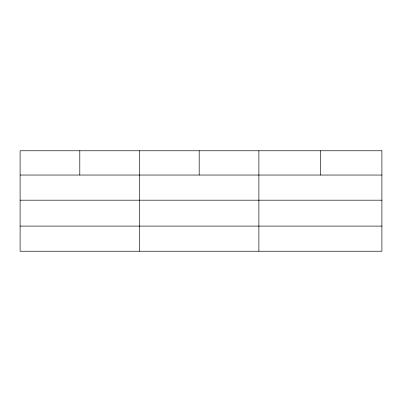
<?xml version="1.0" encoding="UTF-8"?>
<svg xmlns="http://www.w3.org/2000/svg" width="402" height="402" viewBox="0 0 402 402"><rect width="100%" height="100%" fill="white"/><g stroke="black" fill="none" stroke-linecap="round" stroke-linejoin="round"><path stroke-width="0.6" d="M20.1 175.046L381.9 175.046M20.1 200.186L381.9 200.186M20.1 226.09L381.9 226.09M320.394 150.77L320.394 175.046M258.888 150.77L258.888 251.23M199.191 150.77L199.191 175.046M139.494 150.77L139.494 251.23M79.797 150.77L79.797 175.046M381.9 150.77L20.1 150.77L20.1 251.23L381.9 251.23L381.9 150.77"/></g></svg>
